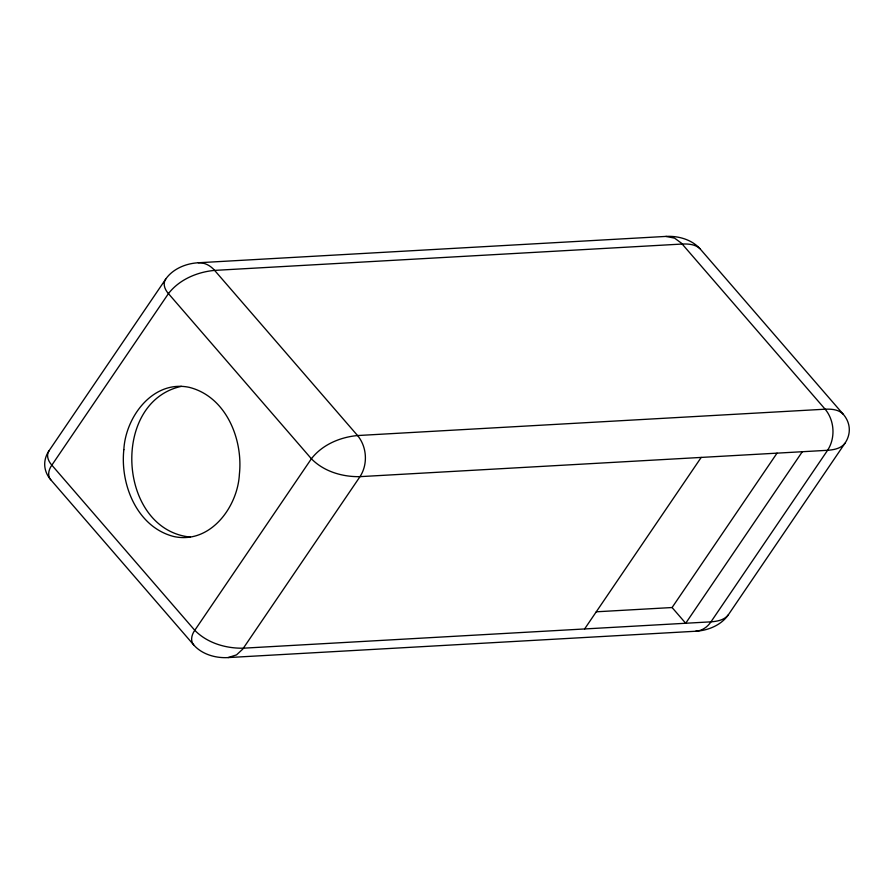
<?xml version="1.0" encoding="UTF-8"?>
<svg xmlns="http://www.w3.org/2000/svg" width="894" height="894" viewBox="0 0 894 894"><rect width="100%" height="100%" fill="white"/><g stroke="black" fill="none" stroke-linecap="round" stroke-linejoin="round"><path stroke-width="1.34" d="M49.058 450.721C45.806 455.37 48.399 461.405 51.841 465.148L194.78 630.304C207.229 643.065 225.891 648.552 243.392 648.184L710.976 621.833C717.2 621.375 724.352 620.123 728.331 614.815L844.942 443.279A38.755 29.111 -3 0 0 843.21 414.213L700.27 249.057A38.755 29.111 -3 0 0 665.896 236.418L198.312 262.758A38.755 29.111 -3 0 0 165.669 279.185L49.058 450.721A38.755 29.111 -3 0 0 50.779 479.787L193.73 644.943A38.755 29.111 -3 0 0 228.104 657.582L695.688 631.242C701.969 630.918 707.567 626.962 710.976 621.833L827.587 450.297C835.633 438.004 834.56 420.459 825.14 409.195L681.362 243.112L674.579 238.139L665.896 236.418M165.669 279.185C162.417 283.834 164.999 289.868 168.441 293.612L311.391 458.767C323.829 471.529 342.503 477.016 360.003 476.647L827.587 450.297C833.8 449.838 840.963 448.587 844.942 443.279M584.609 628.951L701.209 457.415M596.264 611.798L672.087 607.529L777.031 453.146M802.309 451.727L685.698 623.263L672.087 607.529M181.348 386.353C110.141 401.987 117.93 529.729 190.299 537.082M228.104 657.582L236.519 654.889L242.676 649.189L360.003 476.647C368.049 464.355 366.976 446.81 357.566 435.546L214.616 270.39C210.615 265.686 204.603 262.378 198.312 262.758M699.89 248.644C695.23 244.218 688.291 243.783 682.2 244.04L214.616 270.39C197.216 271.988 179.303 279.52 168.441 293.612L51.841 465.148C48.846 469.249 47.013 475.552 50.779 479.787M843.21 414.213C838.639 409.396 831.386 408.949 825.14 409.195L357.566 435.546C340.167 437.144 322.253 444.676 311.391 458.767L194.78 630.304C191.797 634.405 189.964 640.719 193.73 644.943M728.331 614.815A38.755 29.111 -3 0 1 695.688 631.242M123.841 449.671C120.042 484.671 137.173 527.393 174.107 536.59C210.302 544.178 237.703 507.01 239.391 474.233C243.19 439.233 226.059 396.511 189.126 387.314C152.93 379.738 125.518 416.906 123.841 449.671"/></g></svg>
